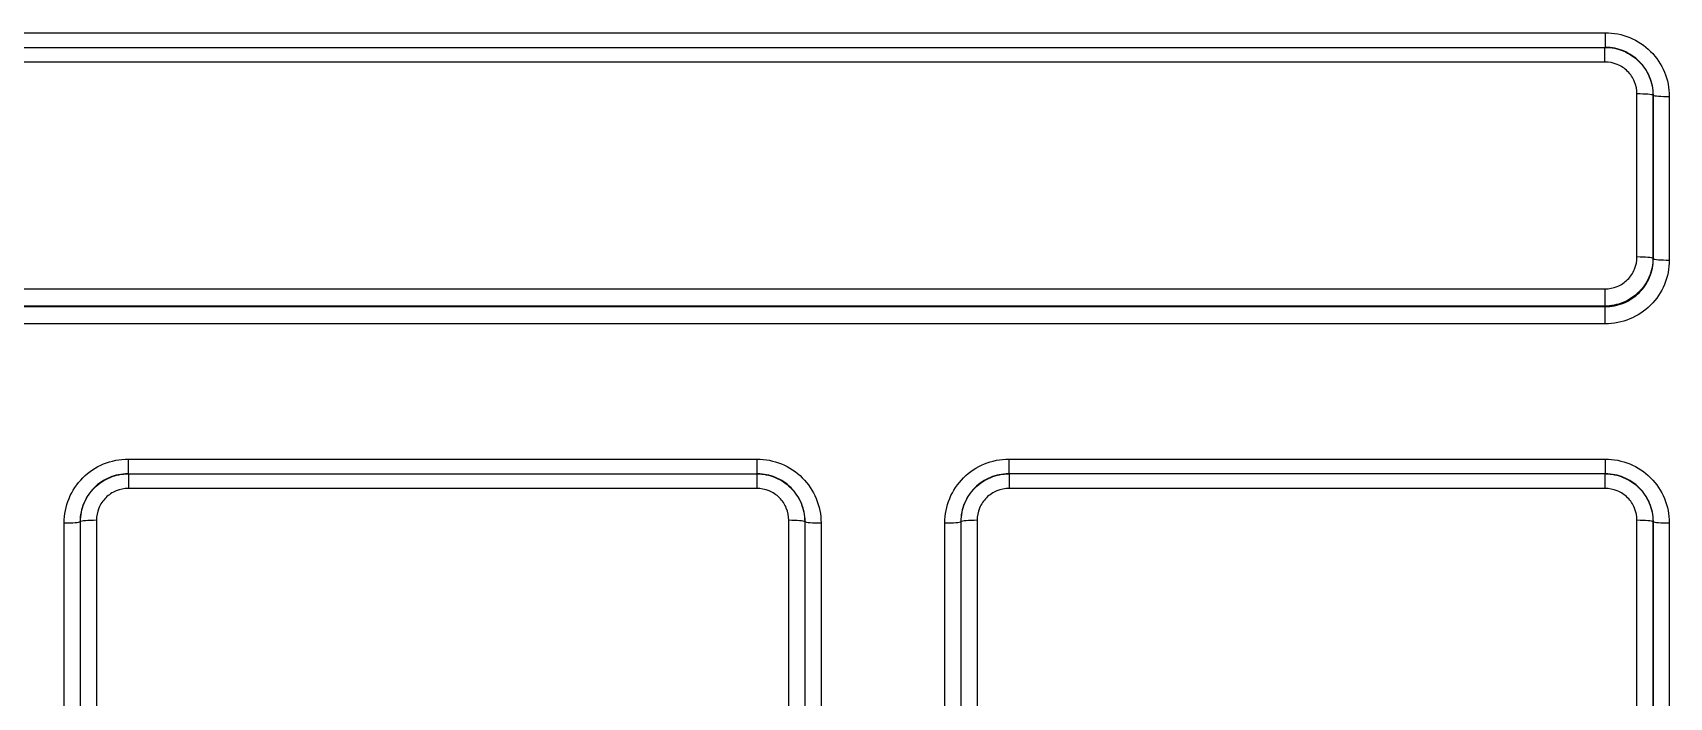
# Model space of a CAD drawing. Header units: inches. Extents: x -883 to 808, y -248 to 1051.
# Drawn here: x 270.502 to 274.508, y -120.189 to -118.561 of the extents above; entities that cross this region are included whole.
import ezdxf

# ---------------------------------------------------------------- set-up
doc = ezdxf.new("R2010")
doc.units = ezdxf.units.IN
doc.header["$MEASUREMENT"] = 0
doc.layers.get('0').update_dxf_attribs({"linetype": 'CONTINUOUS'})
doc.layers.add('EQUIPMENT - COMPRESSORS', color=41, linetype='CONTINUOUS')

# ---------------------------------------------------------------- blocks, each defined once
blk = doc.blocks.new('A$Ce5854fb8')
for p, q in [((38.6855, 59.3165), (45.4459, 59.3165)), ((45.4459, 59.3165), (45.4459, 59.2806)), ((38.6861, 59.2806), (45.4453, 59.2806)), ((45.4453, 59.2447), (45.4453, 59.2806)), ((45.4471, 59.2806), (45.4465, 59.2806)), ((45.4468, 59.2806), (45.4468, 59.2806)), ((45.4453, 59.2447), (38.6861, 59.2447)), ((45.5237, 58.7672), (45.5237, 59.1665)), ((45.5636, 59.1634), (45.563, 59.1634)), ((45.563, 59.1634), (45.563, 58.764)), ((45.5636, 58.7628), (45.5636, 59.1634)), ((45.6028, 59.1602), (45.6028, 58.7597)), ((45.563, 58.764), (45.5636, 58.7628)), ((39.322, 58.6891), (45.4453, 58.6891)), ((45.4453, 58.6891), (45.4453, 58.6468)), ((45.4453, 58.6468), (39.322, 58.6468)), ((39.3226, 58.6456), (45.4459, 58.6456)), ((45.4459, 58.6456), (45.4453, 58.6468)), ((45.4459, 58.6034), (45.4459, 58.6456)), ((45.4459, 58.6034), (39.3226, 58.6034)), ((41.8304, 58.2721), (43.3695, 58.2721)), ((41.8304, 58.2721), (41.8304, 58.2362)), ((43.3695, 58.2721), (43.3695, 58.2362)), ((43.9863, 58.2721), (45.4459, 58.2721)), ((43.9863, 58.2721), (43.9863, 58.2362)), ((45.4459, 58.2721), (45.4459, 58.2362)), ((41.8293, 58.2362), (41.8299, 58.2362)), ((41.8296, 58.2362), (41.8296, 58.2362)), ((41.831, 58.2362), (41.831, 58.2003)), ((41.831, 58.2362), (43.3689, 58.2362)), ((43.3689, 58.2362), (43.3689, 58.2003)), ((43.3707, 58.2362), (43.3701, 58.2362)), ((43.3704, 58.2362), (43.3704, 58.2362)), ((43.9852, 58.2362), (43.9858, 58.2362)), ((43.9855, 58.2362), (43.9855, 58.2362)), ((43.9869, 58.2362), (43.9869, 58.2003)), ((45.4453, 58.2362), (43.9869, 58.2362)), ((45.4453, 58.2362), (45.4453, 58.2003)), ((45.4471, 58.2362), (45.4465, 58.2362)), ((45.4468, 58.2362), (45.4468, 58.2362)), ((43.3689, 58.2003), (41.831, 58.2003)), ((45.4453, 58.2003), (43.9869, 58.2003)), ((41.6736, 55.5293), (41.6736, 58.1158)), ((41.7134, 58.119), (41.7128, 58.119)), ((41.7128, 58.119), (41.7128, 55.5325)), ((41.7134, 55.5337), (41.7134, 58.119)), ((41.7526, 58.1222), (41.7526, 55.5369)), ((43.4474, 56.6977), (43.4474, 58.1222)), ((43.4872, 58.119), (43.4866, 58.119)), ((43.4866, 58.119), (43.4866, 56.6945)), ((43.4872, 56.6933), (43.4872, 58.119)), ((43.5264, 58.1158), (43.5264, 56.6902)), ((43.8295, 55.5293), (43.8295, 58.1158)), ((43.8693, 58.119), (43.8687, 58.119)), ((43.8687, 58.119), (43.8687, 55.5325)), ((43.8693, 55.5337), (43.8693, 58.119)), ((43.9085, 58.1222), (43.9085, 55.5369)), ((45.5237, 54.4925), (45.5237, 58.1222)), ((45.5636, 58.119), (45.563, 58.119)), ((45.563, 58.119), (45.563, 54.4893)), ((45.5636, 54.4881), (45.5636, 58.119)), ((45.6028, 58.1158), (45.6028, 54.485))]:
    blk.add_line(p, q)
for centre, major_axis, start_param, end_param in [((45.5237, 59.1631), (0.0394, 0), 0.087266, 1.570796), ((45.6028, 59.1637), (-0.0394, 0), 0.087266, 1.570796), ((45.5237, 58.7637), (0.0394, 0), 0.087266, 1.570796), ((45.6028, 58.7631), (-0.0394, 0), 0.087266, 1.570796), ((41.6736, 58.1193), (0.0394, 0), 4.712389, 6.195919), ((41.7526, 58.1187), (-0.0394, 0), 4.712389, 6.195919), ((43.4474, 58.1187), (0.0394, 0), 0.087266, 1.570796), ((43.5264, 58.1193), (-0.0394, 0), 0.087266, 1.570796), ((43.8295, 58.1193), (0.0394, 0), 4.712389, 6.195919), ((43.9085, 58.1187), (-0.0394, 0), 4.712389, 6.195919), ((45.5237, 58.1187), (0.0394, 0), 0.087266, 1.570796), ((45.6028, 58.1193), (-0.0394, 0), 0.087266, 1.570796)]:
    blk.add_ellipse(centre, major_axis=major_axis, ratio=0.088004, start_param=start_param, end_param=end_param)
for points, knots in [([(45.4459, 59.3165), (45.4665, 59.3165), (45.4871, 59.3124), (45.506, 59.3046), (45.525, 59.2968), (45.5424, 59.2852), (45.5569, 59.2708), (45.5714, 59.2563), (45.583, 59.239), (45.5909, 59.2201), (45.5987, 59.2012), (45.6028, 59.1807), (45.6028, 59.1602)], [2.359993, 2.359993, 2.359993, 2.359993, 2.750793, 2.750793, 2.750793, 3.141593, 3.141593, 3.141593, 3.532393, 3.532393, 3.532393, 3.923193, 3.923193, 3.923193, 3.923193]), ([(45.4465, 59.2806), (45.4615, 59.2804), (45.4765, 59.2774), (45.4903, 59.2717), (45.5045, 59.2658), (45.5176, 59.2571), (45.5284, 59.2463), (45.5393, 59.2355), (45.548, 59.2225), (45.5539, 59.2083), (45.5598, 59.1941), (45.5629, 59.1787), (45.563, 59.1634)], [2.369805, 2.369805, 2.369805, 2.369805, 2.750793, 2.750793, 2.750793, 3.141593, 3.141593, 3.141593, 3.532393, 3.532393, 3.532393, 3.923193, 3.923193, 3.923193, 3.923193]), ([(45.5636, 59.1634), (45.5636, 59.1787), (45.5606, 59.1941), (45.5547, 59.2083), (45.5489, 59.2225), (45.5402, 59.2354), (45.5293, 59.2463), (45.5184, 59.2571), (45.5053, 59.2658), (45.4911, 59.2717), (45.4772, 59.2774), (45.4622, 59.2804), (45.4471, 59.2806)], [2.359993, 2.359993, 2.359993, 2.359993, 2.750793, 2.750793, 2.750793, 3.141593, 3.141593, 3.141593, 3.532393, 3.532393, 3.532393, 3.91338, 3.91338, 3.91338, 3.91338]), ([(45.5237, 59.1665), (45.5237, 59.1768), (45.5217, 59.187), (45.5178, 59.1965), (45.5139, 59.2059), (45.5081, 59.2146), (45.5008, 59.2218), (45.4936, 59.229), (45.4849, 59.2348), (45.4754, 59.2387), (45.4659, 59.2426), (45.4556, 59.2447), (45.4453, 59.2447)], [2.359993, 2.359993, 2.359993, 2.359993, 2.750793, 2.750793, 2.750793, 3.141593, 3.141593, 3.141593, 3.532393, 3.532393, 3.532393, 3.923193, 3.923193, 3.923193, 3.923193]), ([(45.4453, 58.6891), (45.4556, 58.6891), (45.4659, 58.6911), (45.4754, 58.695), (45.4849, 58.6989), (45.4936, 58.7047), (45.5008, 58.7119), (45.5081, 58.7191), (45.5139, 58.7278), (45.5178, 58.7372), (45.5217, 58.7467), (45.5237, 58.7569), (45.5237, 58.7672)], [2.359993, 2.359993, 2.359993, 2.359993, 2.750793, 2.750793, 2.750793, 3.141593, 3.141593, 3.141593, 3.532393, 3.532393, 3.532393, 3.923193, 3.923193, 3.923193, 3.923193]), ([(45.563, 58.764), (45.5629, 58.7487), (45.5598, 58.7334), (45.5539, 58.7193), (45.548, 58.7052), (45.5393, 58.6922), (45.5284, 58.6813), (45.5176, 58.6705), (45.5045, 58.6618), (45.4903, 58.6559), (45.4761, 58.65), (45.4607, 58.6469), (45.4453, 58.6468)], [2.359993, 2.359993, 2.359993, 2.359993, 2.750793, 2.750793, 2.750793, 3.141593, 3.141593, 3.141593, 3.532393, 3.532393, 3.532393, 3.923193, 3.923193, 3.923193, 3.923193]), ([(45.4459, 58.6456), (45.4614, 58.6455), (45.4768, 58.6485), (45.4911, 58.6543), (45.5053, 58.6602), (45.5184, 58.6688), (45.5293, 58.6797), (45.5402, 58.6905), (45.5489, 58.7035), (45.5547, 58.7177), (45.5606, 58.7319), (45.5636, 58.7474), (45.5636, 58.7628)], [2.359993, 2.359993, 2.359993, 2.359993, 2.750793, 2.750793, 2.750793, 3.141593, 3.141593, 3.141593, 3.532393, 3.532393, 3.532393, 3.923193, 3.923193, 3.923193, 3.923193]), ([(45.6028, 58.7597), (45.6028, 58.7392), (45.5987, 58.7187), (45.5909, 58.6998), (45.583, 58.6809), (45.5714, 58.6635), (45.5569, 58.6491), (45.5424, 58.6346), (45.525, 58.6231), (45.506, 58.6153), (45.4871, 58.6075), (45.4665, 58.6034), (45.4459, 58.6034)], [2.359993, 2.359993, 2.359993, 2.359993, 2.750793, 2.750793, 2.750793, 3.141593, 3.141593, 3.141593, 3.532393, 3.532393, 3.532393, 3.923193, 3.923193, 3.923193, 3.923193]), ([(41.6736, 58.1158), (41.6736, 58.1363), (41.6776, 58.1568), (41.6855, 58.1757), (41.6933, 58.1946), (41.7049, 58.212), (41.7194, 58.2264), (41.7339, 58.2409), (41.7513, 58.2524), (41.7703, 58.2602), (41.7893, 58.2681), (41.8098, 58.2721), (41.8304, 58.2721)], [2.359993, 2.359993, 2.359993, 2.359993, 2.750793, 2.750793, 2.750793, 3.141593, 3.141593, 3.141593, 3.532393, 3.532393, 3.532393, 3.923193, 3.923193, 3.923193, 3.923193]), ([(43.3695, 58.2721), (43.3901, 58.2721), (43.4107, 58.2681), (43.4297, 58.2602), (43.4486, 58.2524), (43.466, 58.2409), (43.4805, 58.2264), (43.495, 58.212), (43.5066, 58.1946), (43.5145, 58.1757), (43.5223, 58.1568), (43.5264, 58.1363), (43.5264, 58.1158)], [2.359993, 2.359993, 2.359993, 2.359993, 2.750793, 2.750793, 2.750793, 3.141593, 3.141593, 3.141593, 3.532393, 3.532393, 3.532393, 3.923193, 3.923193, 3.923193, 3.923193]), ([(43.8295, 58.1158), (43.8295, 58.1363), (43.8335, 58.1568), (43.8414, 58.1757), (43.8492, 58.1946), (43.8608, 58.212), (43.8753, 58.2264), (43.8898, 58.2409), (43.9072, 58.2524), (43.9262, 58.2602), (43.9452, 58.2681), (43.9657, 58.2721), (43.9863, 58.2721)], [2.359993, 2.359993, 2.359993, 2.359993, 2.750793, 2.750793, 2.750793, 3.141593, 3.141593, 3.141593, 3.532393, 3.532393, 3.532393, 3.923193, 3.923193, 3.923193, 3.923193]), ([(45.4459, 58.2721), (45.4665, 58.2721), (45.4871, 58.2681), (45.506, 58.2602), (45.525, 58.2524), (45.5424, 58.2409), (45.5569, 58.2264), (45.5714, 58.212), (45.583, 58.1946), (45.5909, 58.1757), (45.5987, 58.1568), (45.6028, 58.1363), (45.6028, 58.1158)], [2.359993, 2.359993, 2.359993, 2.359993, 2.750793, 2.750793, 2.750793, 3.141593, 3.141593, 3.141593, 3.532393, 3.532393, 3.532393, 3.923193, 3.923193, 3.923193, 3.923193]), ([(41.8293, 58.2362), (41.8142, 58.236), (41.7991, 58.233), (41.7852, 58.2273), (41.771, 58.2214), (41.7579, 58.2128), (41.7471, 58.2019), (41.7362, 58.1911), (41.7275, 58.1781), (41.7216, 58.1639), (41.7158, 58.1497), (41.7127, 58.1344), (41.7128, 58.119)], [2.369805, 2.369805, 2.369805, 2.369805, 2.750793, 2.750793, 2.750793, 3.141593, 3.141593, 3.141593, 3.532393, 3.532393, 3.532393, 3.923193, 3.923193, 3.923193, 3.923193]), ([(41.7134, 58.119), (41.7134, 58.1344), (41.7165, 58.1497), (41.7224, 58.1639), (41.7283, 58.1781), (41.737, 58.1911), (41.7479, 58.2019), (41.7588, 58.2128), (41.7718, 58.2214), (41.786, 58.2273), (41.7999, 58.233), (41.8149, 58.2361), (41.8299, 58.2362)], [2.359993, 2.359993, 2.359993, 2.359993, 2.750793, 2.750793, 2.750793, 3.141593, 3.141593, 3.141593, 3.532393, 3.532393, 3.532393, 3.91338, 3.91338, 3.91338, 3.91338]), ([(43.3701, 58.2362), (43.3851, 58.2361), (43.4001, 58.233), (43.4139, 58.2273), (43.4281, 58.2214), (43.4412, 58.2128), (43.4521, 58.2019), (43.4629, 58.1911), (43.4717, 58.1781), (43.4776, 58.1639), (43.4835, 58.1497), (43.4865, 58.1344), (43.4866, 58.119)], [2.369805, 2.369805, 2.369805, 2.369805, 2.750793, 2.750793, 2.750793, 3.141593, 3.141593, 3.141593, 3.532393, 3.532393, 3.532393, 3.923193, 3.923193, 3.923193, 3.923193]), ([(43.4872, 58.119), (43.4872, 58.1344), (43.4842, 58.1497), (43.4783, 58.1639), (43.4725, 58.1781), (43.4638, 58.1911), (43.4529, 58.2019), (43.442, 58.2128), (43.429, 58.2214), (43.4147, 58.2273), (43.4008, 58.233), (43.3858, 58.236), (43.3707, 58.2362)], [2.359993, 2.359993, 2.359993, 2.359993, 2.750793, 2.750793, 2.750793, 3.141593, 3.141593, 3.141593, 3.532393, 3.532393, 3.532393, 3.91338, 3.91338, 3.91338, 3.91338]), ([(43.9852, 58.2362), (43.9701, 58.236), (43.9551, 58.233), (43.9412, 58.2273), (43.9269, 58.2214), (43.9138, 58.2128), (43.903, 58.2019), (43.8921, 58.1911), (43.8834, 58.1781), (43.8775, 58.1639), (43.8717, 58.1497), (43.8686, 58.1344), (43.8687, 58.119)], [2.369805, 2.369805, 2.369805, 2.369805, 2.750793, 2.750793, 2.750793, 3.141593, 3.141593, 3.141593, 3.532393, 3.532393, 3.532393, 3.923193, 3.923193, 3.923193, 3.923193]), ([(43.8693, 58.119), (43.8693, 58.1344), (43.8724, 58.1497), (43.8783, 58.1639), (43.8842, 58.1781), (43.8929, 58.1911), (43.9038, 58.2019), (43.9147, 58.2128), (43.9277, 58.2214), (43.9419, 58.2273), (43.9558, 58.233), (43.9708, 58.2361), (43.9858, 58.2362)], [2.359993, 2.359993, 2.359993, 2.359993, 2.750793, 2.750793, 2.750793, 3.141593, 3.141593, 3.141593, 3.532393, 3.532393, 3.532393, 3.91338, 3.91338, 3.91338, 3.91338]), ([(45.4465, 58.2362), (45.4615, 58.2361), (45.4765, 58.233), (45.4903, 58.2273), (45.5045, 58.2214), (45.5176, 58.2128), (45.5284, 58.2019), (45.5393, 58.1911), (45.548, 58.1781), (45.5539, 58.1639), (45.5598, 58.1497), (45.5629, 58.1344), (45.563, 58.119)], [2.369805, 2.369805, 2.369805, 2.369805, 2.750793, 2.750793, 2.750793, 3.141593, 3.141593, 3.141593, 3.532393, 3.532393, 3.532393, 3.923193, 3.923193, 3.923193, 3.923193]), ([(45.5636, 58.119), (45.5636, 58.1344), (45.5606, 58.1497), (45.5547, 58.1639), (45.5489, 58.1781), (45.5402, 58.1911), (45.5293, 58.2019), (45.5184, 58.2128), (45.5053, 58.2214), (45.4911, 58.2273), (45.4772, 58.233), (45.4622, 58.236), (45.4471, 58.2362)], [2.359993, 2.359993, 2.359993, 2.359993, 2.750793, 2.750793, 2.750793, 3.141593, 3.141593, 3.141593, 3.532393, 3.532393, 3.532393, 3.91338, 3.91338, 3.91338, 3.91338]), ([(41.831, 58.2003), (41.8207, 58.2003), (41.8105, 58.1983), (41.801, 58.1944), (41.7915, 58.1905), (41.7828, 58.1847), (41.7755, 58.1775), (41.7683, 58.1702), (41.7625, 58.1616), (41.7586, 58.1521), (41.7546, 58.1427), (41.7526, 58.1324), (41.7526, 58.1222)], [2.359993, 2.359993, 2.359993, 2.359993, 2.750793, 2.750793, 2.750793, 3.141593, 3.141593, 3.141593, 3.532393, 3.532393, 3.532393, 3.923193, 3.923193, 3.923193, 3.923193]), ([(43.4474, 58.1222), (43.4474, 58.1324), (43.4453, 58.1427), (43.4414, 58.1521), (43.4375, 58.1616), (43.4317, 58.1702), (43.4244, 58.1775), (43.4172, 58.1847), (43.4085, 58.1905), (43.399, 58.1944), (43.3895, 58.1983), (43.3792, 58.2003), (43.3689, 58.2003)], [2.359993, 2.359993, 2.359993, 2.359993, 2.750793, 2.750793, 2.750793, 3.141593, 3.141593, 3.141593, 3.532393, 3.532393, 3.532393, 3.923193, 3.923193, 3.923193, 3.923193]), ([(43.9869, 58.2003), (43.9766, 58.2003), (43.9664, 58.1983), (43.9569, 58.1944), (43.9474, 58.1905), (43.9387, 58.1847), (43.9314, 58.1775), (43.9242, 58.1702), (43.9184, 58.1616), (43.9145, 58.1521), (43.9105, 58.1427), (43.9085, 58.1324), (43.9085, 58.1222)], [2.359993, 2.359993, 2.359993, 2.359993, 2.750793, 2.750793, 2.750793, 3.141593, 3.141593, 3.141593, 3.532393, 3.532393, 3.532393, 3.923193, 3.923193, 3.923193, 3.923193]), ([(45.5237, 58.1222), (45.5237, 58.1324), (45.5217, 58.1427), (45.5178, 58.1521), (45.5139, 58.1616), (45.5081, 58.1702), (45.5008, 58.1775), (45.4936, 58.1847), (45.4849, 58.1905), (45.4754, 58.1944), (45.4659, 58.1983), (45.4556, 58.2003), (45.4453, 58.2003)], [2.359993, 2.359993, 2.359993, 2.359993, 2.750793, 2.750793, 2.750793, 3.141593, 3.141593, 3.141593, 3.532393, 3.532393, 3.532393, 3.923193, 3.923193, 3.923193, 3.923193])]:
    blk.add_open_spline(points, degree=3, knots=knots)
for points in [[(45.4453, 59.2806), (45.4457, 59.2806), (45.4461, 59.2806), (45.4465, 59.2806)], [(41.8299, 58.2362), (41.8303, 58.2362), (41.8306, 58.2362), (41.831, 58.2362)], [(43.3689, 58.2362), (43.3693, 58.2362), (43.3697, 58.2362), (43.3701, 58.2362)], [(43.9858, 58.2362), (43.9862, 58.2362), (43.9866, 58.2362), (43.9869, 58.2362)], [(45.4453, 58.2362), (45.4457, 58.2362), (45.4461, 58.2362), (45.4465, 58.2362)]]:
    blk.add_open_spline(points, degree=3)

msp = doc.modelspace()

# ---------------------------------------------------------------- block references
at = {"layer": 'EQUIPMENT - COMPRESSORS'}
msp.add_blockref('A$Ce5854fb8', (228.90563, -177.87785), dxfattribs=at)

doc.saveas('drawing.dxf')
